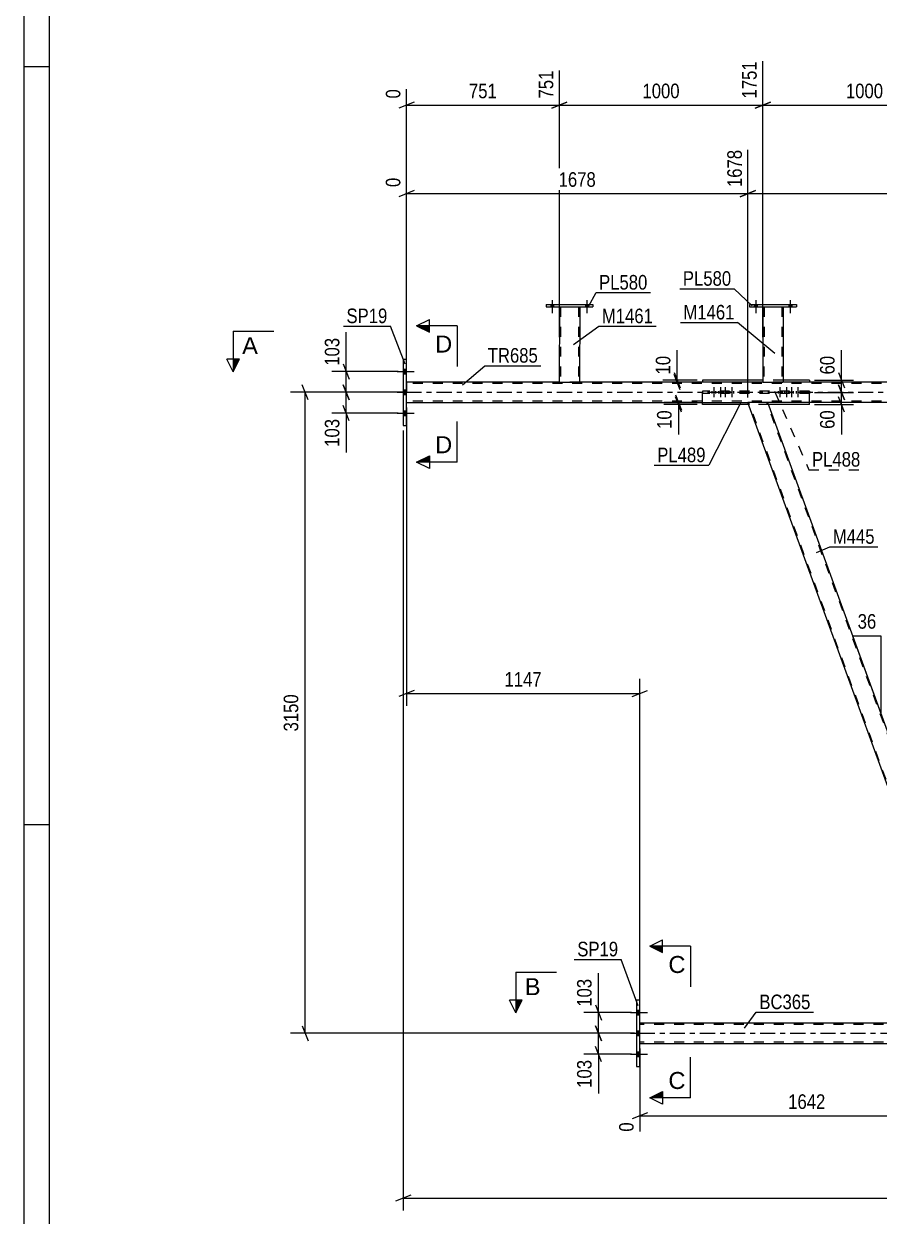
# Model space of a CAD drawing. Header units: millimetres. Extents: x 0 to 841, y 0 to 594.
# Drawn here: x 0 to 168.2, y 221.1 to 455.4 of the extents above; entities that cross this region are included whole.
import ezdxf

# ---------------------------------------------------------------- set-up
doc = ezdxf.new("R2010")
doc.units = ezdxf.units.MM
doc.linetypes.add('DXK_LINE_DOT2', pattern=[3.9198, 1.9599, -1.9599])
doc.linetypes.add('DXK_LINE_DOT3', pattern=[5.9187, 2.979, -0.9799, 0.9799, -0.9799])
doc.styles.add('Arial', font='ARIAL.TTF', dxfattribs={"height": 0.2})
doc.styles.add('Arial Narrow', font='ARIALN.TTF', dxfattribs={"height": 0.2})

# ---------------------------------------------------------------- blocks, each defined once
blk = doc.blocks.new('Unknown-570385202-1113')
at = {"color": 5, "linetype": 'Continuous'}
for p, q in [((0, 594), (0, 0)), ((5, 589), (5, 5)), ((5, 447), (0, 447)), ((5, 298), (0, 298))]:
    blk.add_line(p, q, dxfattribs=at)
blk = doc.blocks.new('Part-570385202-1631 - 1482')
at = {"color": 2, "linetype": 'Continuous'}
for p, q in [((105.28, 399.83), (105.27, 385.02)), ((109.28, 399.83), (109.27, 385.01)), ((105.27, 385.02), (109.24, 385.01)), ((109.27, 385.01), (109.24, 385.01))]:
    blk.add_line(p, q, dxfattribs=at)
at = {"color": 7, "linetype": 'DXK_LINE_DOT2'}
for p, q in [((105.28, 399.83), (109.28, 399.83)), ((105.52, 399.83), (105.51, 385.02)), ((109.04, 399.83), (109.03, 385.01)), ((109.02, 385.01), (109.03, 385.01))]:
    blk.add_line(p, q, dxfattribs=at)
blk = doc.blocks.new('Bolt-570385202-1499 - 1482')
at = {"linetype": 'Continuous'}
for points in [[(143.6, 399.83), (144.16, 399.83), (144.16, 400.31), (143.6, 400.31)], [(143.6, 399.83), (144.16, 399.83), (144.16, 400.31), (143.6, 400.31)], [(150.4, 399.83), (150.96, 399.83), (150.96, 400.31), (150.4, 400.31)], [(150.4, 399.83), (150.96, 399.83), (150.96, 400.31), (150.4, 400.31)]]:
    blk.add_hatch(color=1, dxfattribs=at).paths.add_polyline_path(points)
at = {"color": 1, "linetype": 'Continuous'}
for p, q in [((143.88, 401.11), (143.88, 398.59)), ((143.88, 401.11), (143.88, 398.59)), ((150.68, 401.11), (150.68, 398.59)), ((150.68, 401.11), (150.68, 398.59)), ((143.6, 400.31), (143.6, 399.83)), ((143.6, 400.31), (143.6, 399.83)), ((144.16, 400.31), (144.16, 399.83)), ((144.16, 400.31), (144.16, 399.83)), ((150.4, 400.31), (150.4, 399.83)), ((150.4, 400.31), (150.4, 399.83)), ((150.96, 400.31), (150.96, 399.83)), ((150.96, 400.31), (150.96, 399.83))]:
    blk.add_line(p, q, dxfattribs=at)
blk = doc.blocks.new('Bolt-570385202-1500 - 1482')
at = {"color": 1, "linetype": 'DXK_LINE_DOT2'}
for p, q in [((135.29, 383.25), (135.29, 382.77)), ((135.65, 384.05), (135.65, 381.05)), ((136.01, 383.25), (136.01, 382.77)), ((136.57, 383.25), (136.57, 382.77)), ((136.93, 384.05), (136.93, 381.05)), ((137.29, 383.25), (137.29, 382.77)), ((137.54, 383.25), (137.54, 382.77)), ((137.9, 384.05), (137.9, 381.05)), ((138.26, 383.25), (138.26, 382.77)), ((138.82, 383.25), (138.82, 382.77)), ((139.18, 384.05), (139.18, 381.05)), ((139.54, 383.25), (139.54, 382.77))]:
    blk.add_line(p, q, dxfattribs=at)
blk = doc.blocks.new('Bolt-570385202-1501 - 1482')
at = {"linetype": 'Continuous'}
for points in [[(103.6, 399.83), (104.16, 399.83), (104.16, 400.31), (103.6, 400.31)], [(103.6, 399.83), (104.16, 399.83), (104.16, 400.31), (103.6, 400.31)], [(110.4, 399.83), (110.96, 399.83), (110.96, 400.31), (110.4, 400.31)], [(110.4, 399.83), (110.96, 399.83), (110.96, 400.31), (110.4, 400.31)]]:
    blk.add_hatch(color=1, dxfattribs=at).paths.add_polyline_path(points)
at = {"color": 1, "linetype": 'Continuous'}
for p, q in [((103.88, 401.11), (103.88, 398.59)), ((103.88, 401.11), (103.88, 398.59)), ((110.68, 401.11), (110.68, 398.59)), ((110.68, 401.11), (110.68, 398.59)), ((103.6, 400.31), (103.6, 399.83)), ((103.6, 400.31), (103.6, 399.83)), ((104.16, 400.31), (104.16, 399.83)), ((104.16, 400.31), (104.16, 399.83)), ((110.4, 400.31), (110.4, 399.83)), ((110.4, 400.31), (110.4, 399.83)), ((110.96, 400.31), (110.96, 399.83)), ((110.96, 400.31), (110.96, 399.83))]:
    blk.add_line(p, q, dxfattribs=at)
blk = doc.blocks.new('Part-570385202-1626 - 1482')
at = {"color": 2, "linetype": 'Continuous'}
for p, q in [((102.68, 400.31), (102.68, 399.83)), ((102.68, 400.31), (111.88, 400.31)), ((102.68, 399.83), (111.88, 399.83)), ((111.88, 400.31), (111.88, 399.83))]:
    blk.add_line(p, q, dxfattribs=at)
blk = doc.blocks.new('Part-570385202-1616 - 1482')
at = {"color": 2, "linetype": 'Continuous'}
for p, q in [((142.68, 400.31), (142.68, 399.83)), ((142.68, 400.31), (151.88, 400.31)), ((142.68, 399.83), (151.88, 399.83)), ((151.88, 400.31), (151.88, 399.83))]:
    blk.add_line(p, q, dxfattribs=at)
blk = doc.blocks.new('Bolt-570385202-1505 - 1482')
at = {"color": 1, "linetype": 'DXK_LINE_DOT2'}
for p, q in [((148.29, 383.25), (148.29, 382.77)), ((148.65, 384.05), (148.65, 381.05)), ((149.01, 383.25), (149.01, 382.77)), ((149.57, 383.25), (149.57, 382.77)), ((149.93, 384.05), (149.93, 381.05)), ((150.29, 383.25), (150.29, 382.77)), ((150.54, 383.25), (150.54, 382.77)), ((150.9, 384.05), (150.9, 381.05)), ((151.26, 383.25), (151.26, 382.77)), ((151.82, 383.25), (151.82, 382.77)), ((152.18, 384.05), (152.18, 381.05)), ((152.54, 383.25), (152.54, 382.77))]:
    blk.add_line(p, q, dxfattribs=at)
blk = doc.blocks.new('Bolt-570385202-1509 - 1482')
at = {"linetype": 'Continuous'}
for points in [[(121.08, 260.68), (121.08, 261.56), (120.44, 261.56), (120.44, 260.68)], [(121.08, 260.68), (121.08, 261.56), (120.44, 261.56), (120.44, 260.68)], [(121.08, 260.68), (121.08, 261.56), (120.44, 261.56), (120.44, 260.68)], [(121.08, 256.6), (121.08, 257.48), (120.44, 257.48), (120.44, 256.6)], [(121.08, 256.6), (121.08, 257.48), (120.44, 257.48), (120.44, 256.6)], [(121.08, 252.48), (121.08, 253.36), (120.44, 253.36), (120.44, 252.48)], [(121.08, 252.48), (121.08, 253.36), (120.44, 253.36), (120.44, 252.48)], [(121.08, 252.48), (121.08, 253.36), (120.44, 253.36), (120.44, 252.48)]]:
    blk.add_hatch(color=1, dxfattribs=at).paths.add_polyline_path(points)
at = {"color": 1, "linetype": 'Continuous'}
for p, q in [((119.28, 261.12), (122.6, 261.12)), ((119.28, 261.12), (122.6, 261.12)), ((119.28, 261.12), (122.6, 261.12)), ((120.44, 261.56), (121.08, 261.56)), ((120.44, 261.56), (121.08, 261.56)), ((120.44, 261.56), (121.08, 261.56)), ((120.44, 260.68), (121.08, 260.68)), ((120.44, 260.68), (121.08, 260.68)), ((120.44, 260.68), (121.08, 260.68)), ((119.28, 257.04), (122.6, 257.04)), ((119.28, 257.04), (122.6, 257.04)), ((120.44, 257.48), (121.08, 257.48)), ((120.44, 257.48), (121.08, 257.48)), ((120.44, 256.6), (121.08, 256.6)), ((120.44, 256.6), (121.08, 256.6)), ((120.44, 253.36), (121.08, 253.36)), ((120.44, 253.36), (121.08, 253.36)), ((120.44, 253.36), (121.08, 253.36)), ((119.28, 252.92), (122.6, 252.92)), ((119.28, 252.92), (122.6, 252.92)), ((119.28, 252.92), (122.6, 252.92)), ((120.44, 252.48), (121.08, 252.48)), ((120.44, 252.48), (121.08, 252.48)), ((120.44, 252.48), (121.08, 252.48))]:
    blk.add_line(p, q, dxfattribs=at)
blk = doc.blocks.new('Bolt-570385202-1511 - 1482')
at = {"linetype": 'Continuous'}
for points in [[(75.22, 386.68), (75.22, 387.56), (74.58, 387.56), (74.58, 386.68)], [(75.22, 386.68), (75.22, 387.56), (74.58, 387.56), (74.58, 386.68)], [(75.22, 386.68), (75.22, 387.56), (74.58, 387.56), (74.58, 386.68)], [(75.22, 382.6), (75.22, 383.48), (74.58, 383.48), (74.58, 382.6)], [(75.22, 382.6), (75.22, 383.48), (74.58, 383.48), (74.58, 382.6)], [(75.22, 378.48), (75.22, 379.36), (74.58, 379.36), (74.58, 378.48)], [(75.22, 378.48), (75.22, 379.36), (74.58, 379.36), (74.58, 378.48)], [(75.22, 378.48), (75.22, 379.36), (74.58, 379.36), (74.58, 378.48)]]:
    blk.add_hatch(color=1, dxfattribs=at).paths.add_polyline_path(points)
at = {"color": 1, "linetype": 'Continuous'}
for p, q in [((73.42, 387.12), (76.74, 387.12)), ((73.42, 387.12), (76.74, 387.12)), ((73.42, 387.12), (76.74, 387.12)), ((74.58, 387.56), (75.22, 387.56)), ((74.58, 387.56), (75.22, 387.56)), ((74.58, 387.56), (75.22, 387.56)), ((74.58, 386.68), (75.22, 386.68)), ((74.58, 386.68), (75.22, 386.68)), ((74.58, 386.68), (75.22, 386.68)), ((73.42, 383.04), (76.74, 383.04)), ((73.42, 383.04), (76.74, 383.04)), ((74.58, 383.48), (75.22, 383.48)), ((74.58, 383.48), (75.22, 383.48)), ((74.58, 382.6), (75.22, 382.6)), ((74.58, 382.6), (75.22, 382.6)), ((73.42, 378.92), (76.74, 378.92)), ((73.42, 378.92), (76.74, 378.92)), ((73.42, 378.92), (76.74, 378.92)), ((74.58, 379.36), (75.22, 379.36)), ((74.58, 379.36), (75.22, 379.36)), ((74.58, 379.36), (75.22, 379.36)), ((74.58, 378.48), (75.22, 378.48)), ((74.58, 378.48), (75.22, 378.48)), ((74.58, 378.48), (75.22, 378.48))]:
    blk.add_line(p, q, dxfattribs=at)
blk = doc.blocks.new('Part-570385202-1541 - 1482')
at = {"color": 7, "linetype": 'DXK_LINE_DOT2'}
for p, q in [((154.44, 383.25), (133.39, 383.25)), ((133.39, 383.25), (133.39, 382.77)), ((154.44, 382.77), (133.39, 382.77)), ((138.17, 383.25), (138.17, 382.77)), ((149.66, 382.77), (149.66, 383.25)), ((154.44, 383.25), (154.44, 382.77))]:
    blk.add_line(p, q, dxfattribs=at)
blk = doc.blocks.new('Part-570385202-1651 - 1482')
at = {"color": 2, "linetype": 'Continuous'}
for p, q in [((186.77, 259.02), (142.36, 381.02)), ((145.92, 381.02), (142.36, 381.02)), ((146.26, 381.02), (145.92, 381.02)), ((189.21, 263), (146.26, 381.02)), ((190.32, 259.02), (186.77, 259.02)), ((190.64, 259.02), (190.32, 259.02)), ((190.66, 259.02), (190.64, 259.02))]:
    blk.add_line(p, q, dxfattribs=at)
at = {"color": 7, "linetype": 'DXK_LINE_DOT2'}
for p, q in [((186.94, 259.02), (142.53, 381.02)), ((190.49, 259.02), (146.09, 381.02)), ((190.66, 259.02), (189.21, 263)), ((190.32, 259.02), (190.56, 259.02))]:
    blk.add_line(p, q, dxfattribs=at)
blk = doc.blocks.new('Part-570385202-1621 - 1482')
at = {"color": 2, "linetype": 'Continuous'}
for p, q in [((145.28, 399.83), (145.27, 385.02)), ((149.28, 399.83), (149.27, 385.01)), ((145.27, 385.02), (149.24, 385.01)), ((149.27, 385.01), (149.24, 385.01))]:
    blk.add_line(p, q, dxfattribs=at)
at = {"color": 7, "linetype": 'DXK_LINE_DOT2'}
for p, q in [((145.28, 399.83), (149.28, 399.83)), ((145.52, 399.83), (145.51, 385.02)), ((149.04, 399.83), (149.03, 385.01)), ((149.02, 385.01), (149.03, 385.01))]:
    blk.add_line(p, q, dxfattribs=at)
blk = doc.blocks.new('Part-570385202-1676 - 1482')
at = {"linetype": 'Continuous'}
blk.add_hatch(color=2, dxfattribs=at).paths.add_polyline_path([(266.34, 383.02), (265.54, 384.42), (267.14, 384.42)])
at = {"color": 2, "linetype": 'Continuous'}
for p, q in [((105.27, 385.02), (75.22, 385.02)), ((145.27, 385.02), (109.27, 385.02)), ((185.27, 385.02), (149.27, 385.02)), ((225.27, 385.02), (189.27, 385.02)), ((255.58, 385.02), (229.27, 385.02)), ((272.22, 385.02), (259.58, 385.02)), ((266.34, 383.02), (265.54, 384.42)), ((265.54, 384.42), (267.14, 384.42)), ((267.14, 384.42), (266.34, 383.02)), ((276.22, 385.02), (278.34, 385.02)), ((75.22, 381.02), (142.36, 381.02)), ((226, 381.02), (146.25, 381.02)), ((227.5, 381.02), (227.5, 381.02)), ((278.34, 381.02), (231.39, 381.02))]:
    blk.add_line(p, q, dxfattribs=at)
at = {"color": 7, "linetype": 'DXK_LINE_DOT2'}
for p, q in [((75.22, 385.02), (75.22, 381.02)), ((278.34, 384.78), (75.22, 384.78)), ((109.27, 385.02), (105.27, 385.02)), ((149.27, 385.02), (145.27, 385.02)), ((189.27, 385.02), (185.27, 385.02)), ((229.27, 385.02), (225.27, 385.02)), ((259.58, 385.02), (255.58, 385.02)), ((276.22, 385.02), (272.22, 385.02)), ((278.34, 385.02), (278.34, 381.02)), ((278.34, 381.26), (75.22, 381.26)), ((146.25, 381.02), (142.36, 381.02)), ((227.67, 381.02), (226, 381.02)), ((231.39, 381.02), (227.5, 381.02))]:
    blk.add_line(p, q, dxfattribs=at)
at = {"color": 7, "linetype": 'DXK_LINE_DOT3'}
blk.add_line((75.22, 383.02), (278.34, 383.02), dxfattribs=at)
at = {"color": 2, "linetype": 'Continuous'}
blk.add_circle((266.34, 383.92), 1, dxfattribs=at)
blk = doc.blocks.new('Part-570385202-1681 - 1482')
at = {"color": 2, "linetype": 'Continuous'}
for p, q in [((186.77, 259.02), (121.08, 259.02)), ((190.66, 259.02), (190.66, 259.02)), ((271.9, 259.02), (192.16, 259.02)), ((310.1, 259.02), (275.79, 259.02)), ((334.72, 259.02), (310.2, 259.02)), ((121.08, 255.02), (310.1, 255.02)), ((310.2, 255.02), (334.72, 255.02))]:
    blk.add_line(p, q, dxfattribs=at)
at = {"color": 7, "linetype": 'DXK_LINE_DOT2'}
for p, q in [((121.08, 255.02), (121.08, 259.02)), ((310.1, 258.78), (121.08, 258.78)), ((192.16, 259.02), (186.77, 259.02)), ((275.79, 259.02), (271.9, 259.02)), ((334.72, 258.78), (310.2, 258.78)), ((334.72, 255.02), (334.72, 259.02)), ((310.1, 255.26), (121.08, 255.26)), ((334.72, 255.26), (310.2, 255.26))]:
    blk.add_line(p, q, dxfattribs=at)
at = {"color": 7, "linetype": 'DXK_LINE_DOT3'}
for p, q in [((121.08, 257.02), (310.1, 257.02)), ((310.2, 257.02), (334.72, 257.02))]:
    blk.add_line(p, q, dxfattribs=at)
blk = doc.blocks.new('Part-570385202-1686 - 1482')
at = {"color": 2, "linetype": 'Continuous'}
for p, q in [((74.58, 389.52), (75.22, 389.52)), ((74.58, 389.52), (74.58, 376.52)), ((75.22, 376.52), (75.22, 389.52)), ((74.58, 376.52), (75.22, 376.52))]:
    blk.add_line(p, q, dxfattribs=at)
blk = doc.blocks.new('Part-570385202-1696 - 1482')
at = {"color": 2, "linetype": 'Continuous'}
for p, q in [((121.08, 263.52), (120.44, 263.52)), ((120.44, 263.52), (120.44, 250.52)), ((121.08, 250.52), (121.08, 263.52)), ((120.44, 250.52), (121.08, 250.52))]:
    blk.add_line(p, q, dxfattribs=at)
blk = doc.blocks.new('Part-570385202-1706 - 1482')
at = {"color": 2, "linetype": 'Continuous'}
for p, q in [((133.39, 385.41), (133.39, 385.02)), ((145.27, 385.41), (133.39, 385.41)), ((154.44, 385.41), (149.27, 385.41)), ((154.44, 385.41), (154.44, 385.02)), ((133.39, 380.61), (133.39, 381.02)), ((142.51, 380.61), (133.39, 380.61)), ((154.44, 380.61), (146.41, 380.61)), ((154.44, 380.61), (154.44, 381.02))]:
    blk.add_line(p, q, dxfattribs=at)
at = {"color": 7, "linetype": 'DXK_LINE_DOT2'}
for p, q in [((133.39, 381.02), (133.39, 385.02)), ((149.27, 385.41), (145.27, 385.41)), ((154.44, 381.02), (154.44, 385.02)), ((146.41, 380.61), (142.51, 380.61))]:
    blk.add_line(p, q, dxfattribs=at)
blk = doc.blocks.new('StraightDimension-570385202-15662 - 1482')
at = {"color": 7, "linetype": 'Continuous'}
for p, q in [((128.09, 382.52), (129.29, 379.52)), ((129.29, 379.11), (128.09, 382.11)), ((132.39, 381.02), (125.84, 381.02)), ((132.39, 380.61), (125.84, 380.61)), ((128.69, 380.61), (128.69, 381.02))]:
    blk.add_line(p, q, dxfattribs=at)
at = {"color": 0}
blk.add_wipeout([(127.94, 380.08), (123.74, 380.08), (123.74, 375.23), (127.94, 375.23)], dxfattribs=at)
at = {"color": 7, "linetype": 'Continuous'}
blk.add_line((128.69, 380.61), (128.69, 374.7), dxfattribs=at)
blk.add_line((128.69, 380.61), (128.69, 374.7), dxfattribs=at)
at = {"color": 3, "style": 'Arial Narrow'}
blk.add_text('10', height=2.863, rotation=90.0002, dxfattribs=at).set_placement((127.34, 375.83))
blk = doc.blocks.new('StraightDimension-570385202-2357 - 1482')
at = {"color": 7, "linetype": 'Continuous'}
for p, q in [((160.14, 386.91), (161.34, 383.91)), ((155.44, 385.41), (163.14, 385.41)), ((161.34, 381.51), (160.14, 384.51)), ((160.74, 383.01), (160.74, 385.41)), ((155.44, 383.01), (163.14, 383.01))]:
    blk.add_line(p, q, dxfattribs=at)
at = {"color": 0}
blk.add_wipeout([(159.99, 390.79), (155.79, 390.79), (155.79, 385.93), (159.99, 385.93)], dxfattribs=at)
at = {"color": 7, "linetype": 'Continuous'}
blk.add_line((160.74, 385.41), (160.74, 391.31), dxfattribs=at)
blk.add_line((160.74, 385.41), (160.74, 391.31), dxfattribs=at)
at = {"color": 3, "style": 'Arial Narrow'}
blk.add_text('60', height=2.863, rotation=90.0002, dxfattribs=at).set_placement((159.39, 386.53))
blk = doc.blocks.new('StraightDimension-570385202-1900 - 1482')
at = {"color": 7, "linetype": 'Continuous'}
for p, q in [((74.58, 375.52), (74.58, 222.21)), ((335.36, 249.52), (335.36, 222.21)), ((76.08, 225.21), (73.08, 224.01)), ((333.86, 224.01), (336.86, 225.21)), ((74.58, 224.61), (335.36, 224.61))]:
    blk.add_line(p, q, dxfattribs=at)
at = {"color": 0}
blk.add_wipeout([(209.23, 225.36), (209.23, 229.56), (200.71, 229.56), (200.71, 225.36)], dxfattribs=at)
at = {"color": 3, "style": 'Arial Narrow'}
blk.add_text('6564', height=2.863, dxfattribs=at).set_placement((201.31, 225.96))
blk = doc.blocks.new('StraightDimension-570385202-2020 - 1482')
at = {"color": 7, "linetype": 'Continuous'}
for p, q in [((73.58, 387.12), (60.53, 387.12)), ((62.78, 388.62), (63.98, 385.62)), ((63.38, 383.02), (63.38, 387.12)), ((63.98, 381.52), (62.78, 384.52)), ((73.58, 383.02), (60.53, 383.02))]:
    blk.add_line(p, q, dxfattribs=at)
at = {"color": 0}
blk.add_wipeout([(62.63, 394.33), (58.43, 394.33), (58.43, 387.64), (62.63, 387.64)], dxfattribs=at)
at = {"color": 7, "linetype": 'Continuous'}
blk.add_line((63.38, 387.12), (63.38, 394.85), dxfattribs=at)
blk.add_line((63.38, 387.12), (63.38, 394.85), dxfattribs=at)
at = {"color": 3, "style": 'Arial Narrow'}
blk.add_text('103', height=2.863, rotation=90.0002, dxfattribs=at).set_placement((62.03, 388.24))
blk = doc.blocks.new('StraightDimension-570385202-1852 - 1482')
at = {"color": 7, "linetype": 'Continuous'}
for p, q in [((55.9, 381.52), (54.7, 384.52)), ((74.98, 383.02), (52.45, 383.02)), ((55.3, 257.02), (55.3, 383.02)), ((54.7, 258.52), (55.9, 255.52)), ((120.08, 257.02), (52.45, 257.02))]:
    blk.add_line(p, q, dxfattribs=at)
at = {"color": 0}
blk.add_wipeout([(54.55, 324.27), (50.35, 324.27), (50.35, 315.76), (54.55, 315.76)], dxfattribs=at)
at = {"color": 3, "style": 'Arial Narrow'}
blk.add_text('3150', height=2.863, rotation=90.0002, dxfattribs=at).set_placement((53.95, 316.36))
blk = doc.blocks.new('StraightDimension-570385202-1861 - 1482')
at = {"color": 7, "linetype": 'Continuous'}
for p, q in [((75.22, 380.02), (75.22, 321.42)), ((121.08, 260.02), (121.08, 326.67)), ((76.72, 324.42), (73.72, 323.22)), ((75.22, 323.82), (121.08, 323.82)), ((119.58, 323.22), (122.58, 324.42))]:
    blk.add_line(p, q, dxfattribs=at)
at = {"color": 0}
blk.add_wipeout([(102.41, 324.57), (102.41, 328.77), (93.9, 328.77), (93.9, 324.57)], dxfattribs=at)
at = {"color": 3, "style": 'Arial Narrow'}
blk.add_text('1147', height=2.863, dxfattribs=at).set_placement((94.5, 325.17))
blk = doc.blocks.new('StraightDimension-570385202-2028 - 1482')
at = {"color": 7, "linetype": 'Continuous'}
for p, q in [((62.78, 384.52), (63.98, 381.52)), ((73.58, 383.02), (60.53, 383.02)), ((63.38, 378.92), (63.38, 383.02)), ((63.98, 377.42), (62.78, 380.42)), ((73.58, 378.92), (60.53, 378.92))]:
    blk.add_line(p, q, dxfattribs=at)
at = {"color": 0}
blk.add_wipeout([(62.63, 378.39), (58.43, 378.39), (58.43, 371.71), (62.63, 371.71)], dxfattribs=at)
at = {"color": 7, "linetype": 'Continuous'}
blk.add_line((63.38, 378.92), (63.38, 371.18), dxfattribs=at)
blk.add_line((63.38, 378.92), (63.38, 371.18), dxfattribs=at)
at = {"color": 3, "style": 'Arial Narrow'}
blk.add_text('103', height=2.863, rotation=90.0002, dxfattribs=at).set_placement((62.03, 372.31))
blk = doc.blocks.new('StraightDimension-570385202-2037 - 1482')
at = {"color": 7, "linetype": 'Continuous'}
for p, q in [((112.37, 258.52), (113.57, 255.52)), ((119.44, 257.02), (110.12, 257.02)), ((112.97, 252.92), (112.97, 257.02)), ((113.57, 251.42), (112.37, 254.42)), ((119.44, 252.92), (110.12, 252.92))]:
    blk.add_line(p, q, dxfattribs=at)
at = {"color": 0}
blk.add_wipeout([(112.22, 252.39), (108.02, 252.39), (108.02, 245.71), (112.22, 245.71)], dxfattribs=at)
at = {"color": 7, "linetype": 'Continuous'}
blk.add_line((112.97, 252.92), (112.97, 245.18), dxfattribs=at)
blk.add_line((112.97, 252.92), (112.97, 245.18), dxfattribs=at)
at = {"color": 3, "style": 'Arial Narrow'}
blk.add_text('103', height=2.863, rotation=90.0002, dxfattribs=at).set_placement((111.62, 246.31))
blk = doc.blocks.new('StraightDimension-570385202-2045 - 1482')
at = {"color": 7, "linetype": 'Continuous'}
for p, q in [((112.37, 262.62), (113.57, 259.62)), ((119.44, 261.12), (110.12, 261.12)), ((112.97, 257.02), (112.97, 261.12)), ((113.57, 255.52), (112.37, 258.52)), ((119.44, 257.02), (110.12, 257.02))]:
    blk.add_line(p, q, dxfattribs=at)
at = {"color": 0}
blk.add_wipeout([(112.22, 268.33), (108.02, 268.33), (108.02, 261.64), (112.22, 261.64)], dxfattribs=at)
at = {"color": 7, "linetype": 'Continuous'}
blk.add_line((112.97, 261.12), (112.97, 268.85), dxfattribs=at)
blk.add_line((112.97, 261.12), (112.97, 268.85), dxfattribs=at)
at = {"color": 3, "style": 'Arial Narrow'}
blk.add_text('103', height=2.863, rotation=90.0002, dxfattribs=at).set_placement((111.62, 262.24))
blk = doc.blocks.new('AngleDimension-570385202-2101 - 1482')
at = {"color": 7, "linetype": 'Continuous'}
for p, q in [((168.52, 335.06), (162.98, 335.06)), ((168.52, 319.83), (162.98, 335.06)), ((168.52, 319.83), (168.52, 335.06)), ((168.67, 319.43), (168.52, 319.83))]:
    blk.add_line(p, q, dxfattribs=at)
at = {"color": 0}
for points in [[(168.18, 335.96), (168.18, 340.16), (163.33, 340.16), (163.33, 335.96)], [(173.62, 330.79), (169.42, 330.79), (169.42, 324.1), (173.62, 324.1)]]:
    blk.add_wipeout(points, dxfattribs=at)
at = {"color": 3, "style": 'Arial Narrow'}
blk.add_text('36', height=2.863, dxfattribs=at).set_placement((163.93, 336.56))
blk.add_text('100', height=2.863, rotation=90.0002, dxfattribs=at).set_placement((173.02, 324.7))
blk = doc.blocks.new('StraightDimension-570385202-2353 - 1482')
at = {"color": 7, "linetype": 'Continuous'}
for p, q in [((127.85, 386.91), (129.05, 383.91)), ((132.39, 385.41), (125.6, 385.41)), ((132.39, 385.02), (125.6, 385.02)), ((129.05, 383.52), (127.85, 386.52)), ((128.45, 385.02), (128.45, 385.41))]:
    blk.add_line(p, q, dxfattribs=at)
at = {"color": 0}
blk.add_wipeout([(127.7, 390.79), (123.5, 390.79), (123.5, 385.93), (127.7, 385.93)], dxfattribs=at)
at = {"color": 7, "linetype": 'Continuous'}
blk.add_line((128.45, 385.41), (128.45, 391.31), dxfattribs=at)
blk.add_line((128.45, 385.41), (128.45, 391.31), dxfattribs=at)
at = {"color": 3, "style": 'Arial Narrow'}
blk.add_text('10', height=2.863, rotation=90.0002, dxfattribs=at).set_placement((127.1, 386.53))
blk = doc.blocks.new('StraightDimension-570385202-2358 - 1482')
at = {"color": 7, "linetype": 'Continuous'}
for p, q in [((160.14, 384.51), (161.34, 381.51)), ((155.44, 383.01), (163.14, 383.01)), ((161.34, 379.11), (160.14, 382.11)), ((160.74, 380.61), (160.74, 383.01)), ((155.44, 380.61), (163.14, 380.61))]:
    blk.add_line(p, q, dxfattribs=at)
at = {"color": 0}
blk.add_wipeout([(159.99, 380.08), (155.79, 380.08), (155.79, 375.23), (159.99, 375.23)], dxfattribs=at)
at = {"color": 7, "linetype": 'Continuous'}
blk.add_line((160.74, 380.61), (160.74, 374.7), dxfattribs=at)
blk.add_line((160.74, 380.61), (160.74, 374.7), dxfattribs=at)
at = {"color": 3, "style": 'Arial Narrow'}
blk.add_text('60', height=2.863, rotation=90.0002, dxfattribs=at).set_placement((159.39, 375.83))
blk = doc.blocks.new('StraightDimension-570385202-4467 - 1482')
at = {"color": 7, "linetype": 'Continuous'}
for p, q in [((145.28, 393.84), (145.28, 448.09)), ((185.28, 393.85), (185.28, 448.09)), ((146.78, 440.08), (143.78, 438.88)), ((145.28, 439.48), (185.28, 439.48)), ((183.78, 438.88), (186.78, 440.08))]:
    blk.add_line(p, q, dxfattribs=at)
at = {"color": 0, "linetype": 'Continuous'}
blk.add_wipeout([(184.68, 448.69), (180.48, 448.69), (180.48, 440.18), (184.68, 440.18)], dxfattribs=at)
at = {"color": 0}
blk.add_wipeout([(169.53, 440.23), (169.53, 444.43), (161.02, 444.43), (161.02, 440.23)], dxfattribs=at)
at = {"color": 3, "linetype": 'Continuous', "style": 'Arial Narrow'}
blk.add_text('2751', height=2.863, rotation=90.0002, dxfattribs=at).set_placement((184.08, 440.78))
at = {"color": 3, "style": 'Arial Narrow'}
blk.add_text('1000', height=2.863, dxfattribs=at).set_placement((161.62, 440.83))
blk = doc.blocks.new('StraightDimension-570385202-4468 - 1482')
at = {"color": 7, "linetype": 'Continuous'}
for p, q in [((145.28, 393.84), (145.28, 448.09)), ((105.28, 393.85), (105.28, 446.27)), ((106.78, 440.08), (103.78, 438.88)), ((105.28, 439.48), (145.28, 439.48)), ((143.78, 438.88), (146.78, 440.08))]:
    blk.add_line(p, q, dxfattribs=at)
at = {"color": 0, "linetype": 'Continuous'}
blk.add_wipeout([(144.68, 448.69), (140.48, 448.69), (140.48, 440.18), (144.68, 440.18)], dxfattribs=at)
at = {"color": 0}
blk.add_wipeout([(129.53, 440.23), (129.53, 444.43), (121.02, 444.43), (121.02, 440.23)], dxfattribs=at)
at = {"color": 3, "linetype": 'Continuous', "style": 'Arial Narrow'}
blk.add_text('1751', height=2.863, rotation=90.0002, dxfattribs=at).set_placement((144.08, 440.78))
at = {"color": 3, "style": 'Arial Narrow'}
blk.add_text('1000', height=2.863, dxfattribs=at).set_placement((121.62, 440.83))
blk = doc.blocks.new('StraightDimension-570385202-4469 - 1482')
at = {"color": 7, "linetype": 'Continuous'}
for p, q in [((105.28, 393.85), (105.28, 446.27)), ((75.22, 386.02), (75.22, 442.61)), ((76.72, 440.08), (73.72, 438.88)), ((75.22, 439.48), (105.28, 439.48)), ((103.78, 438.88), (106.78, 440.08))]:
    blk.add_line(p, q, dxfattribs=at)
at = {"color": 0, "linetype": 'Continuous'}
for points in [[(104.68, 446.87), (100.48, 446.87), (100.48, 440.18), (104.68, 440.18)], [(74.62, 443.21), (70.42, 443.21), (70.42, 440.18), (74.62, 440.18)]]:
    blk.add_wipeout(points, dxfattribs=at)
at = {"color": 0}
blk.add_wipeout([(93.59, 440.23), (93.59, 444.43), (86.91, 444.43), (86.91, 440.23)], dxfattribs=at)
at = {"color": 3, "linetype": 'Continuous', "style": 'Arial Narrow'}
for s, height, p in [('751', 2.863, (104.08, 440.78)), ('0', 2.86, (74.02, 440.78))]:
    blk.add_text(s, height=height, rotation=90.0002, dxfattribs=at).set_placement(p)
at = {"color": 3, "style": 'Arial Narrow'}
blk.add_text('751', height=2.863, dxfattribs=at).set_placement((87.51, 440.83))
blk = doc.blocks.new('StraightDimension-570385202-4715 - 1482')
at = {"color": 7, "linetype": 'Continuous'}
for p, q in [((226, 382.02), (226, 435.19)), ((142.36, 382.02), (142.36, 430.69)), ((143.86, 422.67), (140.86, 421.47)), ((142.36, 422.07), (226, 422.07)), ((224.5, 421.47), (227.5, 422.67))]:
    blk.add_line(p, q, dxfattribs=at)
at = {"color": 0, "linetype": 'Continuous'}
blk.add_wipeout([(225.4, 435.79), (221.2, 435.79), (221.2, 427.27), (225.4, 427.27)], dxfattribs=at)
at = {"color": 0}
blk.add_wipeout([(188.44, 422.82), (188.44, 427.02), (179.92, 427.02), (179.92, 422.82)], dxfattribs=at)
at = {"color": 3, "linetype": 'Continuous', "style": 'Arial Narrow'}
blk.add_text('3769', height=2.863, rotation=90.0002, dxfattribs=at).set_placement((224.8, 427.87))
at = {"color": 3, "style": 'Arial Narrow'}
blk.add_text('2091', height=2.863, dxfattribs=at).set_placement((180.52, 423.42))
blk = doc.blocks.new('StraightDimension-570385202-4716 - 1482')
at = {"color": 7, "linetype": 'Continuous'}
for p, q in [((142.36, 382.02), (142.36, 430.69)), ((75.22, 386.02), (75.22, 425.2)), ((76.72, 422.67), (73.72, 421.47)), ((75.22, 422.07), (142.36, 422.07)), ((140.86, 421.47), (143.86, 422.67))]:
    blk.add_line(p, q, dxfattribs=at)
at = {"color": 0, "linetype": 'Continuous'}
for points in [[(141.76, 431.29), (137.56, 431.29), (137.56, 422.77), (141.76, 422.77)], [(74.62, 425.8), (70.42, 425.8), (70.42, 422.77), (74.62, 422.77)]]:
    blk.add_wipeout(points, dxfattribs=at)
at = {"color": 0}
blk.add_wipeout([(113.05, 422.82), (113.05, 427.02), (104.54, 427.02), (104.54, 422.82)], dxfattribs=at)
at = {"color": 3, "linetype": 'Continuous', "style": 'Arial Narrow'}
for s, height, p in [('1678', 2.863, (141.16, 423.37)), ('0', 2.86, (74.02, 423.37))]:
    blk.add_text(s, height=height, rotation=90.0002, dxfattribs=at).set_placement(p)
at = {"color": 3, "style": 'Arial Narrow'}
blk.add_text('1678', height=2.863, dxfattribs=at).set_placement((105.14, 423.42))
blk = doc.blocks.new('StraightDimension-570385202-4917 - 1482')
at = {"color": 7, "linetype": 'Continuous'}
for p, q in [((186.77, 258.02), (186.77, 232.2)), ((121.08, 254.02), (121.08, 237.69)), ((122.58, 241.41), (119.58, 240.21)), ((185.27, 240.21), (188.27, 241.41)), ((121.08, 240.81), (186.77, 240.81))]:
    blk.add_line(p, q, dxfattribs=at)
at = {"color": 0}
blk.add_wipeout([(158.18, 241.56), (158.18, 245.76), (149.67, 245.76), (149.67, 241.56)], dxfattribs=at)
at = {"color": 0, "linetype": 'Continuous'}
for points in [[(120.48, 240.11), (116.28, 240.11), (116.28, 237.09), (120.48, 237.09)], [(186.17, 240.11), (181.97, 240.11), (181.97, 231.6), (186.17, 231.6)]]:
    blk.add_wipeout(points, dxfattribs=at)
at = {"color": 3, "style": 'Arial Narrow'}
blk.add_text('1642', height=2.863, dxfattribs=at).set_placement((150.27, 242.16))
at = {"color": 3, "linetype": 'Continuous', "style": 'Arial Narrow'}
for s, height, p in [('0', 2.86, (119.88, 237.69)), ('1642', 2.863, (185.57, 232.2))]:
    blk.add_text(s, height=height, rotation=90.0002, dxfattribs=at).set_placement(p)
blk = doc.blocks.new('Mark-570385202-1612 - 1482')
at = {"color": 0}
blk.add_wipeout([(139.07, 403.97), (139.07, 406.97), (129.57, 406.97), (129.57, 403.97)], dxfattribs=at)
blk.add_wipeout([(139.07, 403.97), (139.07, 406.97), (129.57, 406.97), (129.57, 403.97)], dxfattribs=at)
at = {"color": 30, "linetype": 'Continuous'}
for p in [(128.97, 403.37), (143.18, 400.05)]:
    blk.add_line(p, (139.67, 403.37), dxfattribs=at)
at = {"color": 3, "style": 'Arial Narrow'}
blk.add_text('PL580', height=2.863, dxfattribs=at).set_placement((129.57, 403.97))
blk = doc.blocks.new('Mark-570385202-1627 - 1482')
at = {"color": 0}
blk.add_wipeout([(123.69, 396.6), (123.69, 399.6), (113.64, 399.6), (113.64, 396.6)], dxfattribs=at)
blk.add_wipeout([(123.69, 396.6), (123.69, 399.6), (113.64, 399.6), (113.64, 396.6)], dxfattribs=at)
at = {"color": 30, "linetype": 'Continuous'}
for p, q in [((108.04, 392.4), (113.04, 396)), ((113.04, 396), (124.29, 396))]:
    blk.add_line(p, q, dxfattribs=at)
at = {"color": 3, "style": 'Arial Narrow'}
blk.add_text('M1461', height=2.863, dxfattribs=at).set_placement((113.64, 396.6))
blk = doc.blocks.new('SectionMark-570385202-2534 - 1482')
at = {"color": 6, "linetype": 'Continuous'}
for p, q in [((41.16, 395.02), (41.16, 387.02)), ((315.66, 395.02), (315.66, 387.02)), ((41.16, 387.02), (39.91, 389.52)), ((316.91, 389.52), (315.66, 387.02))]:
    blk.add_line(p, q, dxfattribs=at)
at = {"color": 0, "linetype": 'Continuous'}
for points in [[(46.02, 390.52), (46.02, 394.02), (42.91, 394.02), (42.91, 390.52)], [(313.91, 390.52), (313.91, 394.02), (310.8, 394.02), (310.8, 390.52)]]:
    blk.add_wipeout(points, dxfattribs=at)
at = {"linetype": 'Continuous'}
for points in [[(41.16, 389.52), (42.41, 389.52), (41.16, 387.02)], [(314.41, 389.52), (315.66, 389.52), (315.66, 387.02)]]:
    blk.add_hatch(color=6, dxfattribs=at).paths.add_polyline_path(points)
at = {"color": 6, "linetype": 'Continuous'}
for p, q in [((41.16, 395.02), (49.16, 395.02)), ((315.66, 395.02), (307.66, 395.02)), ((42.41, 389.52), (39.91, 389.52)), ((41.16, 387.02), (42.41, 389.52)), ((314.41, 389.52), (316.91, 389.52)), ((315.66, 387.02), (314.41, 389.52))]:
    blk.add_line(p, q, dxfattribs=at)
at = {"color": 3, "linetype": 'Continuous', "style": 'Arial'}
for p in [(42.91, 390.52), (310.8, 390.52)]:
    blk.add_text('A', height=3.34, dxfattribs=at).set_placement(p)
blk = doc.blocks.new('Mark-570385202-1537 - 1482')
at = {"color": 0}
blk.add_wipeout([(164.45, 368.41), (164.45, 371.41), (154.95, 371.41), (154.95, 368.41)], dxfattribs=at)
blk.add_wipeout([(164.45, 368.41), (164.45, 371.41), (154.95, 371.41), (154.95, 368.41)], dxfattribs=at)
at = {"color": 30, "linetype": 'DXK_LINE_DOT2'}
for p, q in [((147.59, 383.25), (154.35, 367.81)), ((154.35, 367.81), (165.05, 367.81))]:
    blk.add_line(p, q, dxfattribs=at)
at = {"color": 3, "style": 'Arial Narrow'}
blk.add_text('PL488', height=2.863, dxfattribs=at).set_placement((154.95, 368.41))
blk = doc.blocks.new('Mark-570385202-1617 - 1482')
at = {"color": 0}
blk.add_wipeout([(139.73, 397.34), (139.73, 400.34), (129.67, 400.34), (129.67, 397.34)], dxfattribs=at)
blk.add_wipeout([(139.73, 397.34), (139.73, 400.34), (129.67, 400.34), (129.67, 397.34)], dxfattribs=at)
at = {"color": 30, "linetype": 'Continuous'}
for p in [(129.07, 396.74), (147.65, 390.64)]:
    blk.add_line(p, (140.33, 396.74), dxfattribs=at)
at = {"color": 3, "style": 'Arial Narrow'}
blk.add_text('M1461', height=2.863, dxfattribs=at).set_placement((129.67, 397.34))
blk = doc.blocks.new('Mark-570385202-1622 - 1482')
at = {"color": 0}
blk.add_wipeout([(122.6, 403.22), (122.6, 406.22), (113.09, 406.22), (113.09, 403.22)], dxfattribs=at)
blk.add_wipeout([(122.6, 403.22), (122.6, 406.22), (113.09, 406.22), (113.09, 403.22)], dxfattribs=at)
at = {"color": 30, "linetype": 'Continuous'}
for p, q in [((110.99, 399.92), (112.49, 402.62)), ((112.49, 402.62), (123.2, 402.62))]:
    blk.add_line(p, q, dxfattribs=at)
at = {"color": 3, "style": 'Arial Narrow'}
blk.add_text('PL580', height=2.863, dxfattribs=at).set_placement((113.09, 403.22))
blk = doc.blocks.new('Mark-570385202-1647 - 1482')
at = {"color": 0}
blk.add_wipeout([(167.26, 353.25), (167.26, 356.25), (159.04, 356.25), (159.04, 353.25)], dxfattribs=at)
blk.add_wipeout([(167.26, 353.25), (167.26, 356.25), (159.04, 356.25), (159.04, 353.25)], dxfattribs=at)
at = {"color": 30, "linetype": 'Continuous'}
for p, q in [((155.84, 351.51), (158.44, 352.65)), ((158.44, 352.65), (167.86, 352.65))]:
    blk.add_line(p, q, dxfattribs=at)
at = {"color": 3, "style": 'Arial Narrow'}
blk.add_text('M445', height=2.863, dxfattribs=at).set_placement((159.04, 353.25))
blk = doc.blocks.new('Mark-570385202-1672 - 1482')
at = {"color": 0}
blk.add_wipeout([(101.07, 388.85), (101.07, 391.85), (91.2, 391.85), (91.2, 388.85)], dxfattribs=at)
blk.add_wipeout([(101.07, 388.85), (101.07, 391.85), (91.2, 391.85), (91.2, 388.85)], dxfattribs=at)
at = {"color": 30, "linetype": 'Continuous'}
for p, q in [((86.27, 384.47), (90.6, 388.25)), ((90.6, 388.25), (101.67, 388.25))]:
    blk.add_line(p, q, dxfattribs=at)
at = {"color": 3, "style": 'Arial Narrow'}
blk.add_text('TR685', height=2.863, dxfattribs=at).set_placement((91.2, 388.85))
blk = doc.blocks.new('Mark-570385202-1677 - 1482')
at = {"color": 0}
blk.add_wipeout([(154.64, 261.77), (154.64, 264.77), (144.6, 264.77), (144.6, 261.77)], dxfattribs=at)
blk.add_wipeout([(154.64, 261.77), (154.64, 264.77), (144.6, 264.77), (144.6, 261.77)], dxfattribs=at)
at = {"color": 30, "linetype": 'Continuous'}
for p, q in [((141.66, 258.03), (144, 261.17)), ((144, 261.17), (155.24, 261.17))]:
    blk.add_line(p, q, dxfattribs=at)
at = {"color": 3, "style": 'Arial Narrow'}
blk.add_text('BC365', height=2.863, dxfattribs=at).set_placement((144.6, 261.77))
blk = doc.blocks.new('Mark-570385202-1682 - 1482')
at = {"color": 0}
blk.add_wipeout([(71.47, 396.62), (71.47, 399.62), (63.43, 399.62), (63.43, 396.62)], dxfattribs=at)
blk.add_wipeout([(71.47, 396.62), (71.47, 399.62), (63.43, 399.62), (63.43, 396.62)], dxfattribs=at)
at = {"color": 30, "linetype": 'Continuous'}
for p in [(62.83, 396.02), (74.95, 388.56)]:
    blk.add_line(p, (72.07, 396.02), dxfattribs=at)
at = {"color": 3, "style": 'Arial Narrow'}
blk.add_text('SP19', height=2.863, dxfattribs=at).set_placement((63.43, 396.62))
blk = doc.blocks.new('Mark-570385202-1692 - 1482')
at = {"color": 0}
blk.add_wipeout([(116.85, 272.15), (116.85, 275.15), (108.81, 275.15), (108.81, 272.15)], dxfattribs=at)
blk.add_wipeout([(116.85, 272.15), (116.85, 275.15), (108.81, 275.15), (108.81, 272.15)], dxfattribs=at)
at = {"color": 30, "linetype": 'Continuous'}
for p in [(108.21, 271.55), (120.78, 262.43)]:
    blk.add_line(p, (117.45, 271.55), dxfattribs=at)
at = {"color": 3, "style": 'Arial Narrow'}
blk.add_text('SP19', height=2.863, dxfattribs=at).set_placement((108.81, 272.15))
blk = doc.blocks.new('Mark-570385202-1702 - 1482')
at = {"color": 0}
blk.add_wipeout([(134.04, 369.28), (134.04, 372.28), (124.53, 372.28), (124.53, 369.28)], dxfattribs=at)
blk.add_wipeout([(134.04, 369.28), (134.04, 372.28), (124.53, 372.28), (124.53, 369.28)], dxfattribs=at)
at = {"color": 30, "linetype": 'Continuous'}
for p in [(140.9, 380.89), (123.93, 368.68)]:
    blk.add_line(p, (134.64, 368.68), dxfattribs=at)
at = {"color": 3, "style": 'Arial Narrow'}
blk.add_text('PL489', height=2.863, dxfattribs=at).set_placement((124.53, 369.28))
blk = doc.blocks.new('SectionMark-570385202-2532 - 1482')
at = {"color": 6, "linetype": 'Continuous'}
for p, q in [((96.72, 269.02), (96.72, 261.02)), ((362.97, 269.02), (362.97, 261.02)), ((96.72, 261.02), (95.47, 263.52)), ((364.22, 263.52), (362.97, 261.02))]:
    blk.add_line(p, q, dxfattribs=at)
at = {"color": 0, "linetype": 'Continuous'}
for points in [[(101.59, 264.52), (101.59, 268.02), (98.47, 268.02), (98.47, 264.52)], [(361.22, 264.52), (361.22, 268.02), (358.11, 268.02), (358.11, 264.52)]]:
    blk.add_wipeout(points, dxfattribs=at)
at = {"linetype": 'Continuous'}
for points in [[(96.72, 263.52), (97.97, 263.52), (96.72, 261.02)], [(361.72, 263.52), (362.97, 263.52), (362.97, 261.02)]]:
    blk.add_hatch(color=6, dxfattribs=at).paths.add_polyline_path(points)
at = {"color": 6, "linetype": 'Continuous'}
for p, q in [((96.72, 269.02), (104.72, 269.02)), ((362.97, 269.02), (354.97, 269.02)), ((97.97, 263.52), (95.47, 263.52)), ((96.72, 261.02), (97.97, 263.52)), ((361.72, 263.52), (364.22, 263.52)), ((362.97, 261.02), (361.72, 263.52))]:
    blk.add_line(p, q, dxfattribs=at)
at = {"color": 3, "linetype": 'Continuous', "style": 'Arial'}
for p in [(98.47, 264.52), (358.11, 264.52)]:
    blk.add_text('B', height=3.34, dxfattribs=at).set_placement(p)
blk = doc.blocks.new('SectionMark-570385202-2536 - 1482')
at = {"color": 6, "linetype": 'Continuous'}
for p, q in [((77.22, 396.09), (79.72, 397.34)), ((85.22, 396.09), (77.22, 396.09)), ((85.22, 369.3), (77.22, 369.3)), ((79.72, 368.05), (77.22, 369.3))]:
    blk.add_line(p, q, dxfattribs=at)
at = {"color": 0, "linetype": 'Continuous'}
for points in [[(84.22, 390.84), (84.22, 394.34), (80.85, 394.34), (80.85, 390.84)], [(84.22, 371.05), (84.22, 374.55), (80.85, 374.55), (80.85, 371.05)]]:
    blk.add_wipeout(points, dxfattribs=at)
at = {"linetype": 'Continuous'}
for points in [[(79.72, 396.09), (79.72, 394.84), (77.22, 396.09)], [(79.72, 370.55), (79.72, 369.3), (77.22, 369.3)]]:
    blk.add_hatch(color=6, dxfattribs=at).paths.add_polyline_path(points)
at = {"color": 6, "linetype": 'Continuous'}
for p, q in [((77.22, 396.09), (79.72, 394.84)), ((79.72, 394.84), (79.72, 397.34)), ((85.22, 396.09), (85.22, 388.09)), ((85.22, 369.3), (85.22, 377.3)), ((77.22, 369.3), (79.72, 370.55)), ((79.72, 370.55), (79.72, 368.05))]:
    blk.add_line(p, q, dxfattribs=at)
at = {"color": 3, "linetype": 'Continuous', "style": 'Arial'}
for p in [(80.85, 390.84), (80.85, 371.05)]:
    blk.add_text('D', height=3.34, dxfattribs=at).set_placement(p)
blk = doc.blocks.new('SectionMark-570385202-2538 - 1482')
at = {"color": 6, "linetype": 'Continuous'}
for p, q in [((123.08, 274.13), (125.58, 275.38)), ((131.08, 274.13), (123.08, 274.13)), ((131.08, 244.33), (123.08, 244.33)), ((125.58, 243.08), (123.08, 244.33))]:
    blk.add_line(p, q, dxfattribs=at)
at = {"color": 0, "linetype": 'Continuous'}
for points in [[(130.08, 268.88), (130.08, 272.38), (126.71, 272.38), (126.71, 268.88)], [(130.08, 246.08), (130.08, 249.58), (126.71, 249.58), (126.71, 246.08)]]:
    blk.add_wipeout(points, dxfattribs=at)
at = {"linetype": 'Continuous'}
for points in [[(125.58, 274.13), (125.58, 272.88), (123.08, 274.13)], [(125.58, 245.58), (125.58, 244.33), (123.08, 244.33)]]:
    blk.add_hatch(color=6, dxfattribs=at).paths.add_polyline_path(points)
at = {"color": 6, "linetype": 'Continuous'}
for p, q in [((125.58, 272.88), (125.58, 275.38)), ((123.08, 274.13), (125.58, 272.88)), ((131.08, 274.13), (131.08, 266.13)), ((131.08, 244.33), (131.08, 252.33)), ((123.08, 244.33), (125.58, 245.58)), ((125.58, 245.58), (125.58, 243.08))]:
    blk.add_line(p, q, dxfattribs=at)
at = {"color": 3, "linetype": 'Continuous', "style": 'Arial'}
for p in [(126.71, 268.88), (126.71, 246.08)]:
    blk.add_text('C', height=3.34, dxfattribs=at).set_placement(p)

msp = doc.modelspace()

# ---------------------------------------------------------------- block references
for name in ['Unknown-570385202-1113', 'Bolt-570385202-1501 - 1482', 'Bolt-570385202-1499 - 1482', 'Part-570385202-1626 - 1482', 'Part-570385202-1631 - 1482', 'Part-570385202-1616 - 1482', 'Part-570385202-1621 - 1482', 'Part-570385202-1686 - 1482', 'Bolt-570385202-1511 - 1482', 'Part-570385202-1676 - 1482', 'Part-570385202-1706 - 1482', 'Part-570385202-1541 - 1482', 'Bolt-570385202-1500 - 1482', 'Bolt-570385202-1505 - 1482', 'Part-570385202-1651 - 1482', 'Part-570385202-1696 - 1482', 'Bolt-570385202-1509 - 1482', 'Part-570385202-1681 - 1482']:
    msp.add_blockref(name, (0, 0))

# ---------------------------------------------------------------- next in the draw order: block references
for name in ['StraightDimension-570385202-4467 - 1482', 'StraightDimension-570385202-2020 - 1482', 'StraightDimension-570385202-2357 - 1482', 'StraightDimension-570385202-15662 - 1482']:
    msp.add_blockref(name, (0, 0))

# ---------------------------------------------------------------- next in the draw order: block references
for name in ['StraightDimension-570385202-4468 - 1482', 'StraightDimension-570385202-2353 - 1482', 'StraightDimension-570385202-1900 - 1482']:
    msp.add_blockref(name, (0, 0))

# ---------------------------------------------------------------- next in the draw order: block references
for name in ['StraightDimension-570385202-4469 - 1482', 'StraightDimension-570385202-1852 - 1482', 'StraightDimension-570385202-2358 - 1482', 'Mark-570385202-1647 - 1482', 'AngleDimension-570385202-2101 - 1482']:
    msp.add_blockref(name, (0, 0))

# ---------------------------------------------------------------- next in the draw order: block references
for name in ['StraightDimension-570385202-4715 - 1482', 'StraightDimension-570385202-1861 - 1482', 'StraightDimension-570385202-2037 - 1482']:
    msp.add_blockref(name, (0, 0))

# ---------------------------------------------------------------- next in the draw order: block references
for name in ['StraightDimension-570385202-2028 - 1482', 'Mark-570385202-1537 - 1482', 'StraightDimension-570385202-2045 - 1482']:
    msp.add_blockref(name, (0, 0))

# ---------------------------------------------------------------- next in the draw order: block references
for name in ['StraightDimension-570385202-4716 - 1482', 'Mark-570385202-1692 - 1482', 'StraightDimension-570385202-4917 - 1482']:
    msp.add_blockref(name, (0, 0))

# ---------------------------------------------------------------- next in the draw order: block references
for name in ['Mark-570385202-1612 - 1482', 'Mark-570385202-1627 - 1482', 'Mark-570385202-1702 - 1482', 'Mark-570385202-1677 - 1482']:
    msp.add_blockref(name, (0, 0))

# ---------------------------------------------------------------- next in the draw order: block references
for name in ['Mark-570385202-1622 - 1482', 'SectionMark-570385202-2534 - 1482', 'SectionMark-570385202-2532 - 1482']:
    msp.add_blockref(name, (0, 0))

# ---------------------------------------------------------------- next in the draw order: block references
for name in ['Mark-570385202-1682 - 1482', 'Mark-570385202-1617 - 1482', 'Mark-570385202-1672 - 1482', 'SectionMark-570385202-2538 - 1482']:
    msp.add_blockref(name, (0, 0))

# ---------------------------------------------------------------- next in the draw order: block references
msp.add_blockref('SectionMark-570385202-2536 - 1482', (0, 0))

doc.saveas('drawing.dxf')
